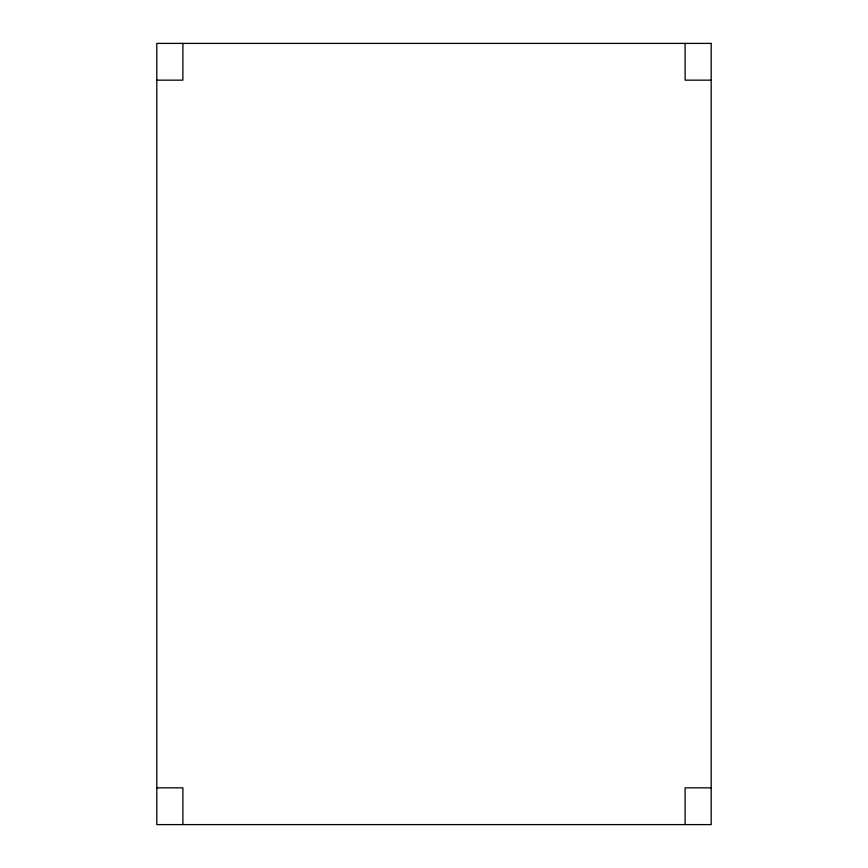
<?xml version="1.0" encoding="UTF-8"?>
<svg xmlns="http://www.w3.org/2000/svg" width="868" height="868" viewBox="0 0 868 868"><rect width="100%" height="100%" fill="white"/><g stroke="black" fill="none" stroke-linecap="round" stroke-linejoin="round"><path stroke-width="1.3" d="M156.804 80.16L182.888 80.16L182.888 43.4M711.196 80.16L685.112 80.16L685.112 43.4M156.804 787.84L182.888 787.84L182.888 824.6M711.196 787.84L685.112 787.84L685.112 824.6M711.196 43.4L156.804 43.4L156.804 824.6L711.196 824.6L711.196 43.4"/></g></svg>
